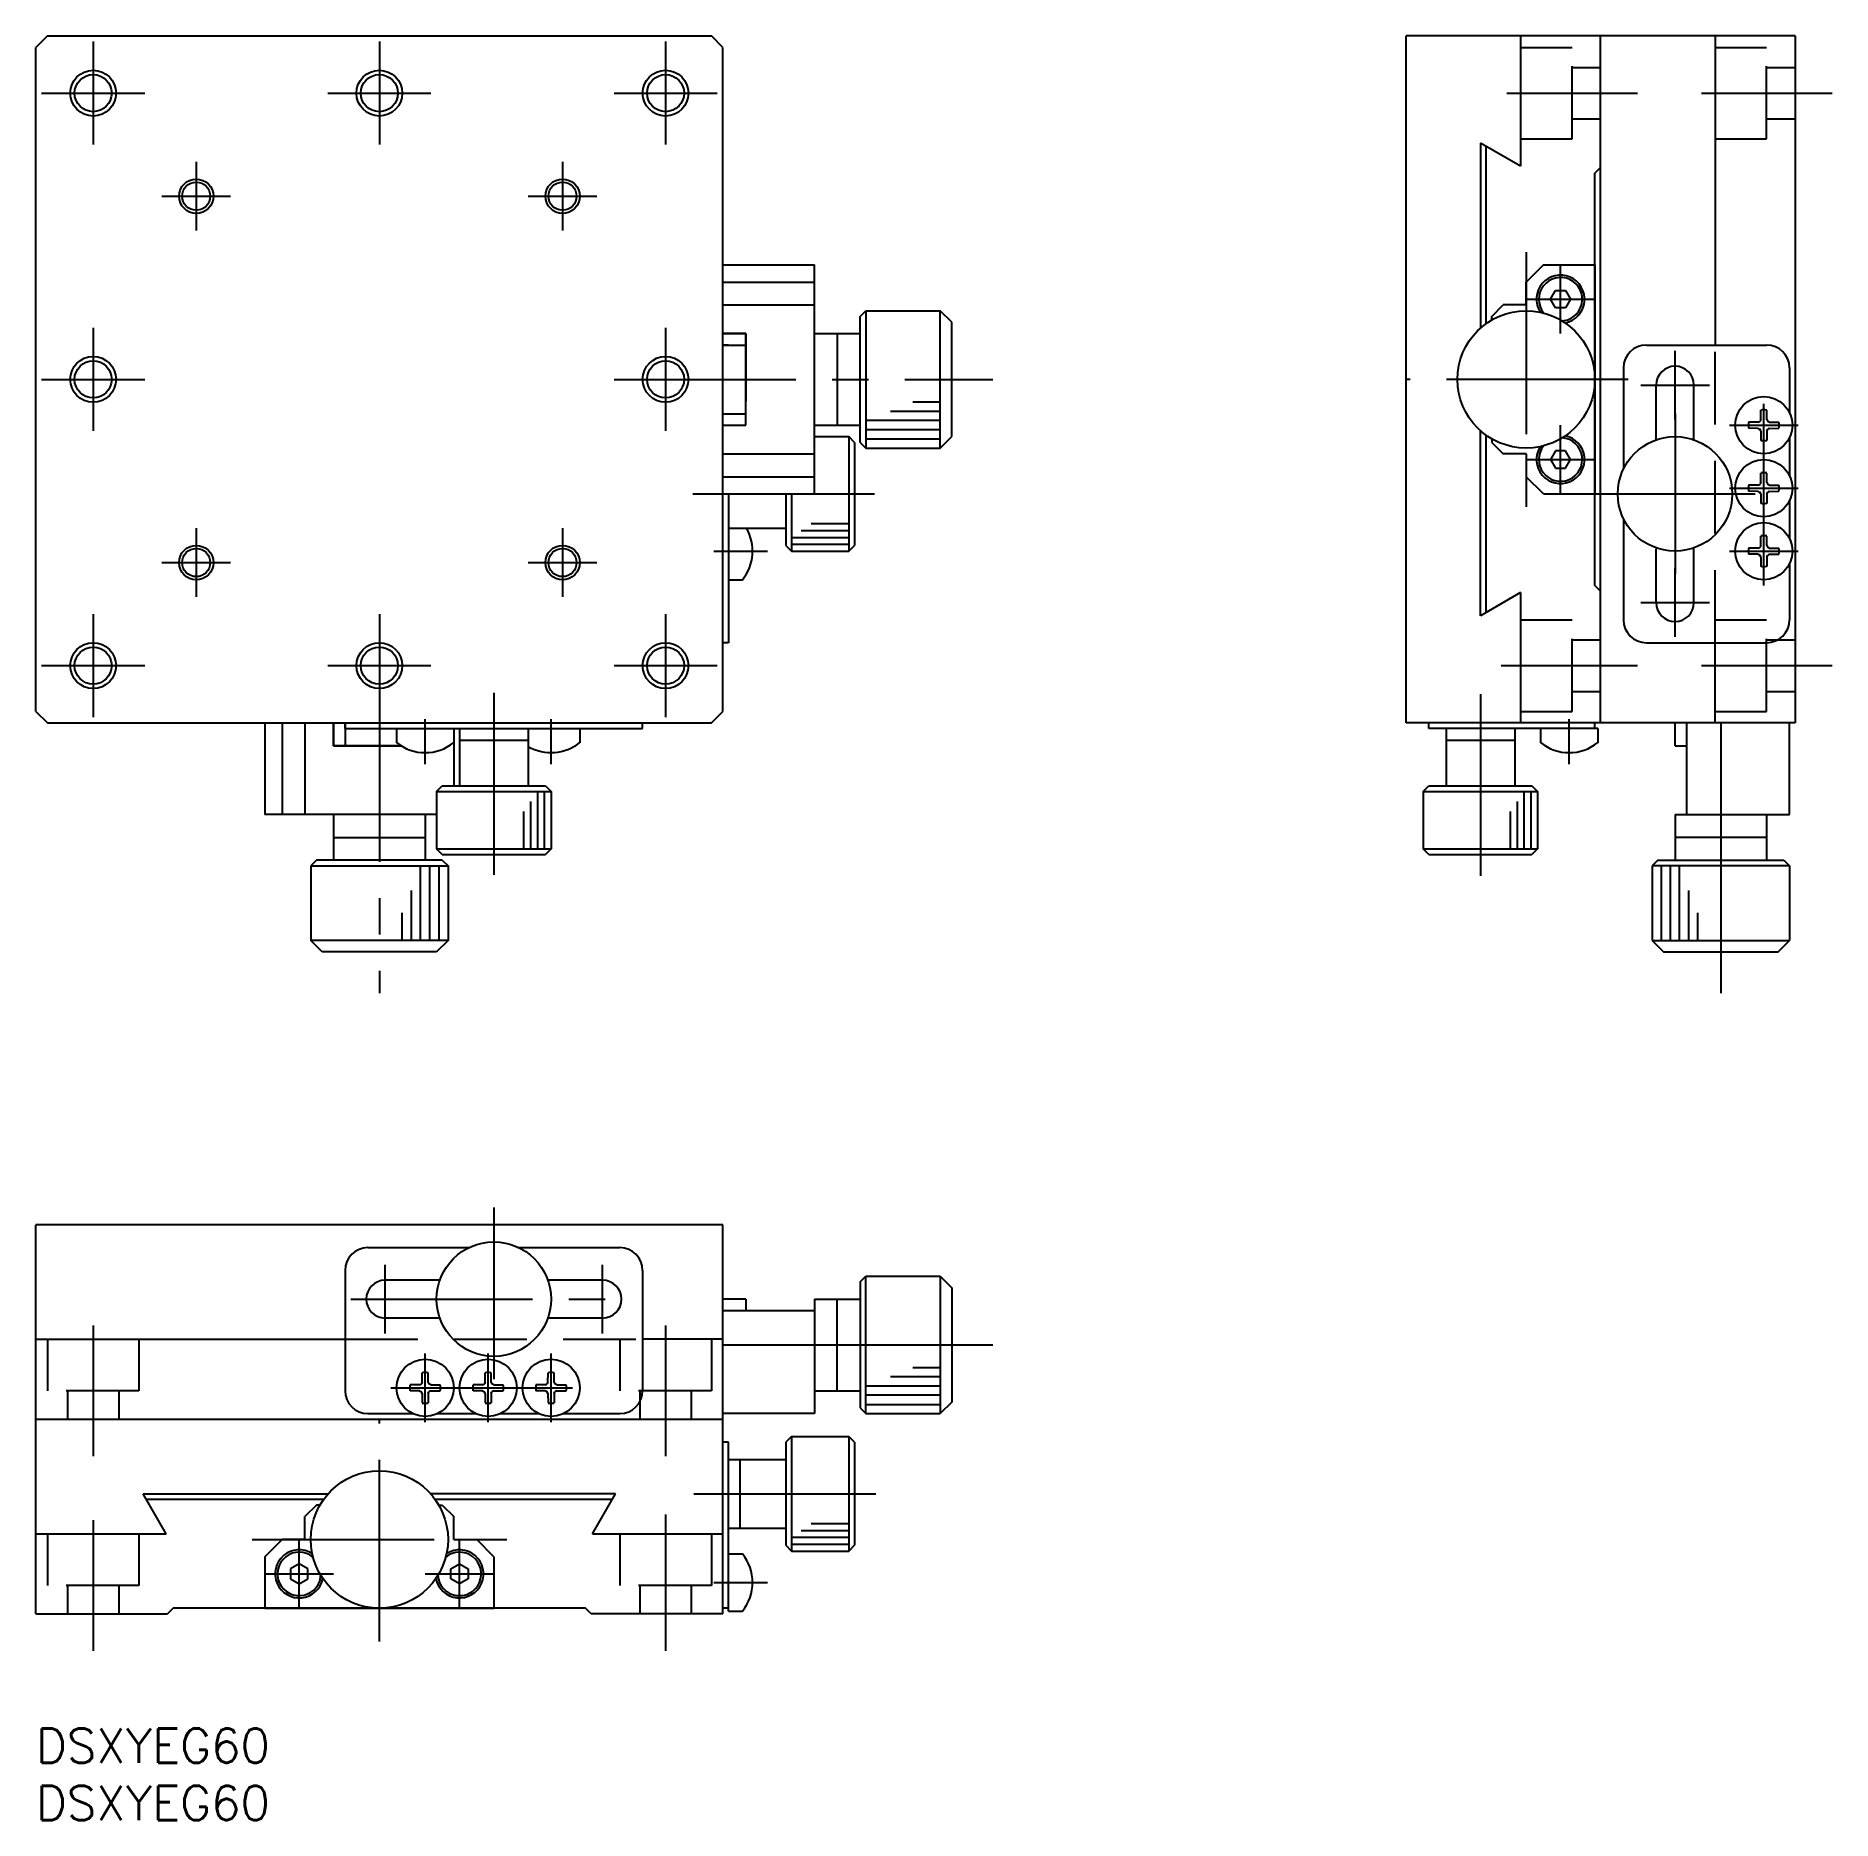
# Model space of a CAD drawing. Extents: x 0 to 157, y -8 to 148.
import ezdxf

# ---------------------------------------------------------------- set-up
doc = ezdxf.new("R2010")
doc.units = 0
doc.header["$LTSCALE"] = 0.5
doc.linetypes.add('CENTER', pattern=[50.8, 31.75, -6.35, 6.35, -6.35])
doc.linetypes.add('DASHED', pattern=[19.05, 12.7, -6.35])
for name, color, linetype in [('MSM_CENTER', 1, 'CENTER'), ('MSM_CONTINUOUS', 7, 'CONTINUOUS'), ('MSM_DASHED', 4, 'DASHED'), ('MSM_NARROW', 5, 'CONTINUOUS'), ('MSM_PART_NUMBER', 7, 'CONTINUOUS')]:
    doc.layers.add(name, color=color, linetype=linetype)
doc.styles.get("Standard").update_dxf_attribs({"font": 'txt.shx', "height": 3, "bigfont": 'bigfont.shx'})

# ---------------------------------------------------------------- blocks, each defined once
blk = doc.blocks.new('*U2')
at = {"layer": 'MSM_PART_NUMBER'}
blk.add_text('DSXYEG60', height=3, dxfattribs=at).set_placement((0, -3))
blk = doc.blocks.new('*U3')
at = {"layer": 'MSM_PART_NUMBER'}
blk.add_text('DSXYEG60', height=3, dxfattribs=at).set_placement((0, -8))

msp = doc.modelspace()

# ---------------------------------------------------------------- linework, layer by layer
at = {"layer": 'MSM_CENTER'}
for p, q in [((5, 147.33), (5, 138.33)), ((30, 147.33), (30, 138.33)), ((55, 147.33), (55, 138.33)), ((0.5, 142.83), (9.5, 142.83)), ((25.5, 142.83), (34.5, 142.83)), ((50.5, 142.83), (59.5, 142.83)), ((128.49, 142.83), (139.9, 142.83)), ((145.49, 142.83), (156.9, 142.83)), ((14, 136.83), (14, 130.83)), ((46, 136.83), (46, 130.83)), ((11, 133.83), (17, 133.83)), ((43, 133.83), (49, 133.83)), ((130.18, 128.93), (130.18, 106.38)), ((133.18, 121.83), (133.18, 127.83)), ((130.18, 124.83), (136.18, 124.83)), ((5, 122.33), (5, 113.33)), ((55, 122.33), (55, 113.33)), ((143.18, 114.33), (143.18, 120.33)), ((0.5, 117.83), (9.5, 117.83)), ((50.5, 117.83), (83.6, 117.83)), ((139.09, 117.83), (119.65, 117.83)), ((140.18, 117.33), (146.18, 117.33)), ((150.93, 99.83), (150.93, 116.83)), ((143.18, 114.83), (143.18, 100.83)), ((133.18, 107.83), (133.18, 113.83)), ((147.93, 113.83), (153.93, 113.83)), ((130.18, 110.83), (136.18, 110.83)), ((147.93, 108.33), (153.93, 108.33)), ((57.39, 107.83), (75.37, 107.83)), ((135.18, 107.83), (150.18, 107.83)), ((14, 104.83), (14, 98.83)), ((46, 104.83), (46, 98.83)), ((59.23, 102.83), (63.91, 102.83)), ((147.93, 102.83), (153.93, 102.83)), ((11, 101.83), (17, 101.83)), ((43, 101.83), (49, 101.83)), ((143.18, 95.33), (143.18, 101.33)), ((5, 97.33), (5, 88.33)), ((30, 97.33), (30, 88.33)), ((55, 97.33), (55, 88.33)), ((140.18, 98.33), (146.18, 98.33)), ((0.5, 92.83), (9.5, 92.83)), ((25.5, 92.83), (34.5, 92.83)), ((50.5, 92.83), (59.5, 92.83)), ((127.99, 92.83), (139.9, 92.83)), ((145.49, 92.83), (156.9, 92.83)), ((30, 91.57), (30, 64.22)), ((40, 90.44), (40, 72.46)), ((126.18, 90.35), (126.18, 72.46)), ((34, 84.23), (34, 88.15)), ((45, 84.23), (45, 88.15)), ((133.93, 84.23), (133.93, 88.15)), ((147.18, 79.83), (147.18, 64.22)), ((40, 45.5), (40, 30.5)), ((30.5, 34.5), (30.5, 40.5)), ((49.5, 34.5), (49.5, 40.5)), ((27.5, 37.5), (52.5, 37.5)), ((5, 35.19), (5, 23.78)), ((55, 35.19), (55, 23.78)), ((68, 33.5), (83.6, 33.5)), ((34, 26.75), (34, 32.75)), ((39.5, 26.75), (39.5, 32.75)), ((45, 26.75), (45, 32.75)), ((31, 29.75), (48, 29.75)), ((30, 7.59), (30, 27.03)), ((57.48, 20.5), (75.37, 20.5)), ((5, 18.19), (5, 6.78)), ((55, 18.69), (55, 6.78)), ((18.9, 16.5), (41.45, 16.5)), ((23, 10.5), (23, 16.5)), ((37, 10.5), (37, 16.5)), ((20, 13.5), (26, 13.5)), ((34, 13.5), (40, 13.5)), ((59.23, 12.76), (63.91, 12.76))]:
    msp.add_line(p, q, dxfattribs=at)
at = {"layer": 'MSM_CONTINUOUS'}
for p, q in [((1, 147.83), (0, 146.83)), ((1, 147.83), (59, 147.83)), ((60, 146.83), (59, 147.83)), ((153.68, 147.83), (119.68, 147.83)), ((119.68, 87.83), (119.68, 147.83)), ((129.68, 147.83), (129.68, 136.44)), ((136.68, 87.83), (136.68, 147.83)), ((146.68, 147.83), (146.68, 120.83)), ((153.68, 147.83), (153.68, 87.83)), ((0, 88.83), (0, 146.83)), ((60, 88.83), (60, 146.83)), ((126.18, 138.46), (126.18, 122.3)), ((129.68, 136.44), (126.18, 138.46)), ((126.68, 122.7), (126.68, 138.17)), ((136.18, 135.83), (136.68, 136.33)), ((136.18, 99.83), (136.18, 135.83)), ((60, 127.83), (68, 127.83)), ((68, 107.83), (68, 127.83)), ((131.68, 127.83), (130.18, 126.33)), ((131.68, 127.83), (136.18, 127.83)), ((136.18, 127.83), (136.18, 107.83)), ((60, 126.33), (68, 126.33)), ((130.18, 124.33), (130.18, 126.33)), ((132.31, 124.83), (132.75, 125.58)), ((132.75, 125.58), (133.61, 125.58)), ((133.61, 125.58), (134.05, 124.83)), ((60, 124.33), (68, 124.33)), ((127.18, 123.33), (128.18, 124.33)), ((130.18, 124.33), (128.18, 124.33)), ((132.75, 124.08), (132.31, 124.83)), ((133.61, 124.08), (132.75, 124.08)), ((134.05, 124.83), (133.61, 124.08)), ((72, 123.33), (72.5, 123.83)), ((72, 112.33), (72, 123.33)), ((72.5, 123.83), (79, 123.83)), ((72.5, 123.83), (72.5, 111.83)), ((80, 122.83), (79, 123.83)), ((79, 111.83), (79, 123.83)), ((80, 112.83), (80, 122.83)), ((127.18, 123.02), (127.18, 123.33)), ((62, 121.83), (60, 121.83)), ((60, 121.83), (62, 121.83)), ((60, 120.83), (62, 120.83)), ((60, 120.83), (62, 120.83)), ((60.5, 120.83), (60, 120.83)), ((62, 113.83), (62, 121.83)), ((62, 121.83), (62, 115.93)), ((68, 121.83), (72, 121.83)), ((70, 121.83), (70, 113.83)), ((140.68, 120.83), (151.18, 120.83)), ((138.68, 118.83), (138.68, 110.01)), ((153.18, 118.83), (153.18, 114.92)), ((141.53, 112.61), (141.53, 117.33)), ((144.83, 112.47), (144.83, 117.33)), ((60, 114.83), (62, 114.83)), ((150.66, 114.33), (150.67, 115.15)), ((151.2, 114.33), (151.19, 115.15)), ((60, 113.83), (62, 113.83)), ((68, 113.83), (72, 113.83)), ((126.18, 97.19), (126.18, 113.35)), ((150.45, 114.1), (149.61, 114.09)), ((150.45, 113.55), (149.61, 113.57)), ((150.45, 114.1), (150.58, 114.16)), ((150.45, 113.55), (150.58, 113.49)), ((150.66, 114.33), (150.58, 114.16)), ((150.66, 113.33), (150.58, 113.49)), ((150.66, 113.33), (150.67, 112.5)), ((151.2, 113.33), (151.19, 112.5)), ((151.2, 114.33), (151.28, 114.16)), ((151.2, 113.33), (151.28, 113.49)), ((151.41, 114.1), (151.28, 114.16)), ((151.41, 113.55), (151.28, 113.49)), ((151.41, 114.1), (152.25, 114.09)), ((151.41, 113.55), (152.25, 113.57)), ((68, 112.83), (71, 112.83)), ((71.5, 112.33), (71, 112.83)), ((71, 112.83), (71, 102.83)), ((71.5, 112.33), (71.5, 103.33)), ((72, 112.33), (72.5, 111.83)), ((72.5, 111.83), (79, 111.83)), ((79, 111.83), (80, 112.83)), ((126.68, 97.48), (126.68, 112.95)), ((127.18, 112.63), (127.18, 112.33)), ((127.18, 112.33), (128.18, 111.33)), ((132.75, 111.58), (132.31, 110.83)), ((133.61, 111.58), (132.75, 111.58)), ((134.05, 110.83), (133.61, 111.58)), ((153.18, 112.74), (153.18, 109.42)), ((60, 111.33), (68, 111.33)), ((60.5, 111.33), (61.72, 111.33)), ((60.5, 111.33), (65.5, 111.33)), ((130.18, 111.33), (128.18, 111.33)), ((130.18, 111.33), (130.18, 109.33)), ((132.31, 110.83), (132.75, 110.08)), ((132.75, 110.08), (133.61, 110.08)), ((133.61, 110.08), (134.05, 110.83)), ((60, 109.33), (68, 109.33)), ((131.68, 107.83), (130.18, 109.33)), ((150.45, 108.6), (149.61, 108.59)), ((150.45, 108.6), (150.58, 108.66)), ((150.66, 108.83), (150.58, 108.66)), ((150.66, 108.83), (150.67, 109.65)), ((151.2, 108.83), (151.19, 109.65)), ((151.2, 108.83), (151.28, 108.66)), ((151.41, 108.6), (151.28, 108.66)), ((151.41, 108.6), (152.25, 108.59)), ((60, 107.83), (68, 107.83)), ((60.5, 107.83), (60.5, 94.83)), ((65.5, 107.83), (65.5, 103.33)), ((66, 107.83), (66, 102.83)), ((131.68, 107.83), (136.18, 107.83)), ((150.45, 108.05), (149.61, 108.07)), ((150.45, 108.05), (150.58, 107.99)), ((150.66, 107.83), (150.58, 107.99)), ((150.66, 107.83), (150.67, 107)), ((151.2, 107.83), (151.19, 107)), ((151.2, 107.83), (151.28, 107.99)), ((151.41, 108.05), (151.28, 107.99)), ((151.41, 108.05), (152.25, 108.07)), ((153.18, 107.24), (153.18, 103.92)), ((138.68, 105.65), (138.68, 96.83)), ((60.5, 104.83), (65.5, 104.83)), ((150.66, 103.33), (150.67, 104.15)), ((151.2, 103.33), (151.19, 104.15)), ((65.5, 103.33), (66, 102.83)), ((66, 102.83), (71, 102.83)), ((71, 102.83), (71.5, 103.33)), ((141.53, 98.33), (141.53, 103.04)), ((144.83, 98.33), (144.83, 103.18)), ((150.45, 103.1), (149.61, 103.09)), ((150.45, 102.55), (149.61, 102.57)), ((150.45, 103.1), (150.58, 103.16)), ((150.45, 102.55), (150.58, 102.49)), ((150.66, 103.33), (150.58, 103.16)), ((150.66, 102.33), (150.58, 102.49)), ((150.66, 102.33), (150.67, 101.5)), ((151.2, 102.33), (151.19, 101.5)), ((151.2, 103.33), (151.28, 103.16)), ((151.2, 102.33), (151.28, 102.49)), ((151.41, 103.1), (151.28, 103.16)), ((151.41, 102.55), (151.28, 102.49)), ((151.41, 103.1), (152.25, 103.09)), ((151.41, 102.55), (152.25, 102.57)), ((153.18, 101.74), (153.18, 96.83)), ((60.5, 100.33), (61.72, 100.33)), ((129.68, 99.21), (126.18, 97.19)), ((129.68, 99.21), (129.68, 87.83)), ((136.68, 99.33), (136.18, 99.83)), ((60.5, 94.83), (60, 94.83)), ((140.68, 94.83), (151.18, 94.83)), ((146.68, 87.83), (146.68, 94.83)), ((0, 88.83), (1, 87.83)), ((59, 87.83), (60, 88.83)), ((1, 87.83), (59, 87.83)), ((20, 87.83), (20, 79.83)), ((21.5, 87.83), (21.5, 79.83)), ((23.5, 87.83), (23.5, 79.83)), ((26, 87.83), (26, 85.83)), ((26, 85.83), (26, 87.83)), ((27, 87.83), (27, 85.83)), ((27, 87.33), (27, 87.83)), ((27, 87.83), (27, 85.83)), ((27, 87.33), (53, 87.33)), ((31.5, 87.33), (31.5, 86.1)), ((36.5, 87.33), (36.5, 86.1)), ((36.5, 87.33), (36.5, 82.33)), ((36.5, 87.33), (36.5, 82.33)), ((37, 87.33), (37, 82.33)), ((37, 86.33), (43, 86.33)), ((43, 87.33), (43, 82.33)), ((47.5, 87.33), (47.5, 86.1)), ((53, 87.33), (53, 87.83)), ((153.68, 87.83), (119.68, 87.83)), ((121.68, 87.33), (121.68, 87.83)), ((136.43, 87.33), (121.68, 87.33)), ((123.18, 87.33), (123.18, 82.33)), ((123.18, 86.33), (129.18, 86.33)), ((129.18, 87.33), (129.18, 82.33)), ((131.43, 87.33), (131.43, 86.1)), ((136.18, 87.33), (136.18, 87.83)), ((136.43, 87.33), (136.43, 86.1)), ((143.18, 85.83), (143.18, 87.83)), ((144.18, 87.83), (144.18, 79.83)), ((147.18, 87.83), (147.18, 79.83)), ((153.18, 79.83), (153.18, 87.83)), ((26, 85.83), (31.89, 85.83)), ((31.89, 85.83), (26, 85.83)), ((143.18, 85.83), (144.18, 85.83)), ((35, 81.83), (35.5, 82.33)), ((35, 81.83), (35, 76.83)), ((35, 81.83), (45, 81.83)), ((35.5, 82.33), (44.5, 82.33)), ((44.5, 82.33), (45, 81.83)), ((45, 81.83), (45, 76.83)), ((121.18, 81.83), (121.68, 82.33)), ((121.18, 81.83), (121.18, 76.83)), ((121.18, 81.83), (131.18, 81.83)), ((121.68, 82.33), (130.68, 82.33)), ((130.68, 82.33), (131.18, 81.83)), ((131.18, 81.83), (131.18, 76.83)), ((35, 79.83), (20, 79.83)), ((26, 79.83), (26, 75.83)), ((34, 79.83), (34, 75.83)), ((143.18, 79.83), (143.18, 75.83)), ((143.18, 79.83), (153.18, 79.83)), ((151.18, 79.83), (151.18, 75.83)), ((26, 77.83), (34, 77.83)), ((151.18, 77.83), (143.18, 77.83)), ((24.5, 75.83), (24, 75.33)), ((24, 75.33), (24, 68.83)), ((24, 75.33), (36, 75.33)), ((35.5, 75.83), (24.5, 75.83)), ((35.5, 76.33), (35, 76.83)), ((35, 76.83), (45, 76.83)), ((35.5, 76.33), (44.5, 76.33)), ((35.5, 75.83), (36, 75.33)), ((36, 75.33), (36, 68.83)), ((45, 76.83), (44.5, 76.33)), ((121.68, 76.33), (121.18, 76.83)), ((121.18, 76.83), (131.18, 76.83)), ((121.68, 76.33), (130.68, 76.33)), ((131.18, 76.83), (130.68, 76.33)), ((141.68, 75.83), (141.18, 75.33)), ((141.18, 75.33), (141.18, 68.83)), ((153.18, 75.33), (141.18, 75.33)), ((141.68, 75.83), (152.68, 75.83)), ((152.68, 75.83), (153.18, 75.33)), ((153.18, 75.33), (153.18, 68.83)), ((25, 67.83), (24, 68.83)), ((36, 68.83), (24, 68.83)), ((35, 67.83), (25, 67.83)), ((36, 68.83), (35, 67.83)), ((141.18, 68.83), (142.18, 67.83)), ((141.18, 68.83), (153.18, 68.83)), ((142.18, 67.83), (152.18, 67.83)), ((152.18, 67.83), (153.18, 68.83)), ((60, 44), (0, 44)), ((0, 10), (0, 44)), ((60, 10), (60, 44)), ((29, 42), (37.82, 42)), ((42.18, 42), (51, 42)), ((27, 40), (27, 29.5)), ((53, 40), (53, 29.5)), ((72, 39), (72.5, 39.5)), ((72.5, 39.5), (79, 39.5)), ((72.5, 27.5), (72.5, 39.5)), ((79, 39.5), (80, 38.5)), ((79, 39.5), (79, 27.5)), ((35.21, 39.15), (30.5, 39.15)), ((49.5, 39.15), (44.79, 39.15)), ((72, 39), (72, 28)), ((80, 38.5), (80, 28.5)), ((62, 37.5), (60, 37.5)), ((60, 36.5), (68, 36.5)), ((62, 37.5), (62, 36.5)), ((68, 37.5), (72, 37.5)), ((68, 37.5), (68, 27.5)), ((70, 29.5), (70, 37.5)), ((35.35, 35.85), (30.5, 35.85)), ((49.5, 35.85), (44.65, 35.85)), ((0, 34), (27, 34)), ((60, 34), (53, 34)), ((60, 33.5), (68, 33.5)), ((33.5, 30.02), (32.68, 30.01)), ((33.5, 30.02), (33.67, 30.1)), ((33.73, 30.23), (33.67, 30.1)), ((33.73, 30.23), (33.74, 31.07)), ((34.27, 30.23), (34.26, 31.07)), ((34.27, 30.23), (34.33, 30.1)), ((34.5, 30.02), (34.33, 30.1)), ((34.5, 30.02), (35.32, 30.01)), ((39, 30.02), (38.18, 30.01)), ((39, 30.02), (39.17, 30.1)), ((39.23, 30.23), (39.17, 30.1)), ((39.23, 30.23), (39.24, 31.07)), ((39.77, 30.23), (39.76, 31.07)), ((39.77, 30.23), (39.83, 30.1)), ((40, 30.02), (39.83, 30.1)), ((40, 30.02), (40.82, 30.01)), ((44.5, 30.02), (43.68, 30.01)), ((44.5, 30.02), (44.67, 30.1)), ((44.73, 30.23), (44.67, 30.1)), ((44.73, 30.23), (44.74, 31.07)), ((45.27, 30.23), (45.26, 31.07)), ((45.27, 30.23), (45.33, 30.1)), ((45.5, 30.02), (45.33, 30.1)), ((45.5, 30.02), (46.32, 30.01)), ((33.5, 29.48), (32.68, 29.49)), ((33.5, 29.48), (33.67, 29.4)), ((33.73, 29.27), (33.67, 29.4)), ((33.73, 29.27), (33.74, 28.43)), ((34.27, 29.27), (34.26, 28.43)), ((34.27, 29.27), (34.33, 29.4)), ((34.5, 29.48), (34.33, 29.4)), ((34.5, 29.48), (35.32, 29.49)), ((39, 29.48), (38.18, 29.49)), ((39, 29.48), (39.17, 29.4)), ((39.23, 29.27), (39.17, 29.4)), ((39.23, 29.27), (39.24, 28.43)), ((39.77, 29.27), (39.76, 28.43)), ((39.77, 29.27), (39.83, 29.4)), ((40, 29.48), (39.83, 29.4)), ((40, 29.48), (40.82, 29.49)), ((44.5, 29.48), (43.68, 29.49)), ((44.5, 29.48), (44.67, 29.4)), ((44.73, 29.27), (44.67, 29.4)), ((44.73, 29.27), (44.74, 28.43)), ((45.27, 29.27), (45.26, 28.43)), ((45.27, 29.27), (45.33, 29.4)), ((45.5, 29.48), (45.33, 29.4)), ((45.5, 29.48), (46.32, 29.49)), ((68, 29.5), (72, 29.5)), ((80, 28.5), (79, 27.5)), ((60, 27), (0, 27)), ((29, 27.5), (32.91, 27.5)), ((35.09, 27.5), (38.41, 27.5)), ((40.59, 27.5), (43.91, 27.5)), ((46.09, 27.5), (51, 27.5)), ((68, 27.5), (60, 27.5)), ((72, 28), (72.5, 27.5)), ((72.5, 27.5), (79, 27.5)), ((66, 25.5), (65.5, 25)), ((66, 25.5), (71, 25.5)), ((66, 25.5), (66, 15.5)), ((71.5, 25), (71, 25.5)), ((71, 25.5), (71, 15.5)), ((60.5, 25), (60, 25)), ((60.5, 10.25), (60.5, 25)), ((65.5, 25), (65.5, 16)), ((71.5, 25), (71.5, 16)), ((60.5, 23.5), (65.5, 23.5)), ((61.5, 23.5), (61.5, 17.5)), ((9.37, 20.5), (25.53, 20.5)), ((11.39, 17), (9.37, 20.5)), ((50.63, 20.5), (34.47, 20.5)), ((48.61, 17), (50.63, 20.5)), ((25.13, 20), (9.65, 20)), ((24.5, 19.5), (23.5, 18.5)), ((24.8, 19.5), (24.5, 19.5)), ((50.35, 20), (34.87, 20)), ((35.2, 19.5), (35.5, 19.5)), ((35.5, 19.5), (36.5, 18.5)), ((23.5, 16.5), (23.5, 18.5)), ((36.5, 16.5), (36.5, 18.5)), ((60.5, 17.5), (65.5, 17.5)), ((0, 17), (11.39, 17)), ((20, 15), (21.5, 16.5)), ((23.5, 16.5), (21.5, 16.5)), ((36.5, 16.5), (38.5, 16.5)), ((40, 15), (38.5, 16.5)), ((48.61, 17), (60, 17)), ((65.5, 16), (66, 15.5)), ((71, 15.5), (71.5, 16)), ((20, 15), (20, 10.5)), ((23, 14.37), (22.25, 13.93)), ((23.75, 13.93), (23, 14.37)), ((36.25, 13.93), (37, 14.37)), ((37, 14.37), (37.75, 13.93)), ((40, 15), (40, 10.5)), ((60.5, 15.25), (61.72, 15.25)), ((66, 15.5), (71, 15.5)), ((22.25, 13.93), (22.25, 13.07)), ((22.25, 13.07), (23, 12.63)), ((23, 12.63), (23.75, 13.07)), ((23.75, 13.07), (23.75, 13.93)), ((36.25, 13.07), (36.25, 13.93)), ((37, 12.63), (36.25, 13.07)), ((37.75, 13.07), (37, 12.63)), ((37.75, 13.93), (37.75, 13.07)), ((0, 10), (11.5, 10)), ((12, 10.5), (11.5, 10)), ((48, 10.5), (12, 10.5)), ((20, 10.5), (40, 10.5)), ((48.5, 10), (48, 10.5)), ((60, 10), (48.5, 10)), ((60.5, 10.5), (60, 10.5)), ((60.5, 10.25), (61.72, 10.25))]:
    msp.add_line(p, q, dxfattribs=at)
for centre, radius in [((5, 142.83), 1.62), ((30, 142.83), 1.62), ((55, 142.83), 1.62), ((14, 133.83), 1.23), ((46, 133.83), 1.23), ((130.18, 117.83), 6), ((5, 117.83), 1.62), ((55, 117.83), 1.62), ((150.93, 113.83), 2.5), ((143.18, 107.83), 5), ((150.93, 108.33), 2.5), ((150.93, 102.83), 2.5), ((14, 101.83), 1.23), ((46, 101.83), 1.23), ((5, 92.83), 1.62), ((30, 92.83), 1.62), ((55, 92.83), 1.62), ((40, 37.5), 5), ((34, 29.75), 2.5), ((39.5, 29.75), 2.5), ((45, 29.75), 2.5), ((30, 16.5), 6)]:
    msp.add_circle(centre, radius, dxfattribs=at)
for centre, radius, start, end in [((133.18, 124.83), 2.1, 281.1452, 212.4576), ((133.18, 124.83), 1.9, 270, 219.0451), ((140.68, 118.83), 2, 90, 180), ((151.18, 118.83), 2, 0, 90), ((143.18, 117.33), 1.65, 0, 180), ((150.93, 113.83), 1.35, 78.8959, 101.1041), ((150.93, 113.83), 1.35, 168.8959, 191.1041), ((150.93, 113.83), 1.35, 348.8959, 11.1041), ((133.18, 110.83), 2.1, 147.5424, 78.8548), ((133.18, 110.83), 1.9, 140.9549, 85.4423), ((150.93, 113.83), 1.35, 258.8959, 281.1041), ((150.93, 108.33), 1.35, 168.8959, 191.1041), ((150.93, 108.33), 1.35, 78.8959, 101.1041), ((150.93, 108.33), 1.35, 348.8959, 11.1041), ((150.93, 108.33), 1.35, 258.8959, 281.1041), ((58.6, 102.83), 4, 321.3178, 30), ((150.93, 102.83), 1.35, 78.8959, 101.1041), ((150.93, 102.83), 1.35, 168.8959, 191.1041), ((150.93, 102.83), 1.35, 348.8959, 11.1041), ((150.93, 102.83), 1.35, 258.8959, 281.1041), ((143.18, 98.33), 1.65, 180, 0), ((140.68, 96.83), 2, 180, 270), ((151.18, 96.83), 2, 270, 0), ((34, 89.23), 4, 231.3178, 308.6822), ((45, 89.23), 4, 240, 308.6822), ((133.93, 89.23), 4, 231.3178, 308.6822), ((29, 40), 2, 90, 180), ((51, 40), 2, 0, 90), ((30.5, 37.5), 1.65, 90, 270), ((49.5, 37.5), 1.65, 270, 90), ((34, 29.75), 1.35, 168.8959, 191.1041), ((34, 29.75), 1.35, 78.8959, 101.1041), ((34, 29.75), 1.35, 348.8959, 11.1041), ((39.5, 29.75), 1.35, 168.8959, 191.1041), ((39.5, 29.75), 1.35, 78.8959, 101.1041), ((39.5, 29.75), 1.35, 348.8959, 11.1041), ((45, 29.75), 1.35, 168.8959, 191.1041), ((45, 29.75), 1.35, 78.8959, 101.1041), ((45, 29.75), 1.35, 348.8959, 11.1041), ((29, 29.5), 2, 180, 270), ((34, 29.75), 1.35, 258.8959, 281.1041), ((39.5, 29.75), 1.35, 258.8959, 281.1041), ((45, 29.75), 1.35, 258.8959, 281.1041), ((51, 29.5), 2, 270, 0), ((23, 13.5), 2.1, 57.5424, 348.8548), ((23, 13.5), 1.9, 50.9549, 0), ((37, 13.5), 2.1, 191.1452, 122.4576), ((37, 13.5), 1.9, 184.5577, 129.0451), ((58.6, 12.75), 4, 321.3178, 38.6822)]:
    msp.add_arc(centre, radius, start, end, dxfattribs=at)
at = {"layer": 'MSM_DASHED'}
for p, q in [((129.68, 146.83), (134.18, 146.83)), ((134.18, 138.83), (134.18, 146.83)), ((146.68, 146.83), (151.18, 146.83)), ((151.18, 138.83), (151.18, 146.83)), ((134.18, 145.08), (136.68, 145.08)), ((151.18, 145.08), (153.68, 145.08)), ((134.18, 140.58), (136.68, 140.58)), ((151.18, 140.58), (153.68, 140.58)), ((129.68, 138.83), (134.18, 138.83)), ((146.68, 138.83), (151.18, 138.83)), ((146.68, 94.83), (146.68, 120.83)), ((129.68, 96.83), (134.18, 96.83)), ((134.18, 88.83), (134.18, 96.83)), ((146.68, 96.83), (151.18, 96.83)), ((151.18, 88.83), (151.18, 96.83)), ((134.18, 95.08), (136.68, 95.08)), ((151.18, 95.08), (153.68, 95.08)), ((134.18, 90.58), (136.68, 90.58)), ((151.18, 90.58), (153.68, 90.58)), ((129.68, 88.83), (134.18, 88.83)), ((146.68, 88.83), (151.18, 88.83)), ((1, 34), (1, 29.5)), ((9, 34), (9, 29.5)), ((27, 34), (53, 34)), ((51, 34), (51, 29.5)), ((59, 34), (59, 29.5)), ((9, 29.5), (1, 29.5)), ((2.75, 29.5), (2.75, 27)), ((7.25, 29.5), (7.25, 27)), ((59, 29.5), (51, 29.5)), ((52.75, 29.5), (52.75, 27)), ((57.25, 29.5), (57.25, 27)), ((1, 17), (1, 12.5)), ((9, 17), (9, 12.5)), ((51, 17), (51, 12.5)), ((59, 17), (59, 12.5)), ((9, 12.5), (1, 12.5)), ((2.75, 12.5), (2.75, 10)), ((7.25, 12.5), (7.25, 10)), ((59, 12.5), (51, 12.5)), ((52.75, 12.5), (52.75, 10)), ((57.25, 12.5), (57.25, 10))]:
    msp.add_line(p, q, dxfattribs=at)
at = {"layer": 'MSM_NARROW'}
for p, q in [((79, 115.03), (74.65, 115.03)), ((79, 115.83), (76.6, 115.83)), ((79, 114.23), (72.5, 114.23)), ((79, 113.43), (72.5, 113.43)), ((72.5, 112.63), (79, 112.63)), ((67.73, 105.23), (71, 105.23)), ((66, 104.03), (71, 104.03)), ((66.86, 104.63), (71, 104.63)), ((66, 103.43), (71, 103.43)), ((43.8, 81.83), (43.8, 76.83)), ((44.4, 81.83), (44.4, 76.83)), ((129.98, 81.83), (129.98, 76.83)), ((130.58, 81.83), (130.58, 76.83)), ((42.6, 80.09), (42.6, 76.83)), ((43.2, 80.96), (43.2, 76.83)), ((128.78, 80.09), (128.78, 76.83)), ((129.38, 80.96), (129.38, 76.83)), ((33.6, 68.83), (33.6, 75.33)), ((34.4, 68.83), (34.4, 75.33)), ((35.2, 75.33), (35.2, 68.83)), ((141.98, 75.33), (141.98, 68.83)), ((142.78, 68.83), (142.78, 75.33)), ((143.58, 68.83), (143.58, 75.33)), ((32.8, 68.83), (32.8, 73.18)), ((144.38, 68.83), (144.38, 73.18)), ((32, 68.83), (32, 71.23)), ((145.18, 68.83), (145.18, 71.23)), ((79, 31.5), (76.6, 31.5)), ((79, 29.9), (72.5, 29.9)), ((79, 30.7), (74.65, 30.7)), ((79, 29.1), (72.5, 29.1)), ((72.5, 28.3), (79, 28.3)), ((66.86, 17.3), (71, 17.3)), ((67.73, 17.9), (71, 17.9)), ((66, 16.7), (71, 16.7)), ((66, 16.1), (71, 16.1))]:
    msp.add_line(p, q, dxfattribs=at)
for centre, radius in [((5, 142.83), 2), ((30, 142.83), 2), ((55, 142.83), 2), ((14, 133.83), 1.5), ((46, 133.83), 1.5), ((5, 117.83), 2), ((55, 117.83), 2), ((14, 101.83), 1.5), ((46, 101.83), 1.5), ((5, 92.83), 2), ((30, 92.83), 2), ((55, 92.83), 2)]:
    msp.add_circle(centre, radius, dxfattribs=at)

# ---------------------------------------------------------------- block references
at = {"layer": 'MSM_CONTINUOUS'}
for name in ['*U2', '*U3']:
    msp.add_blockref(name, (0, 0), dxfattribs=at)

doc.saveas('drawing.dxf')
